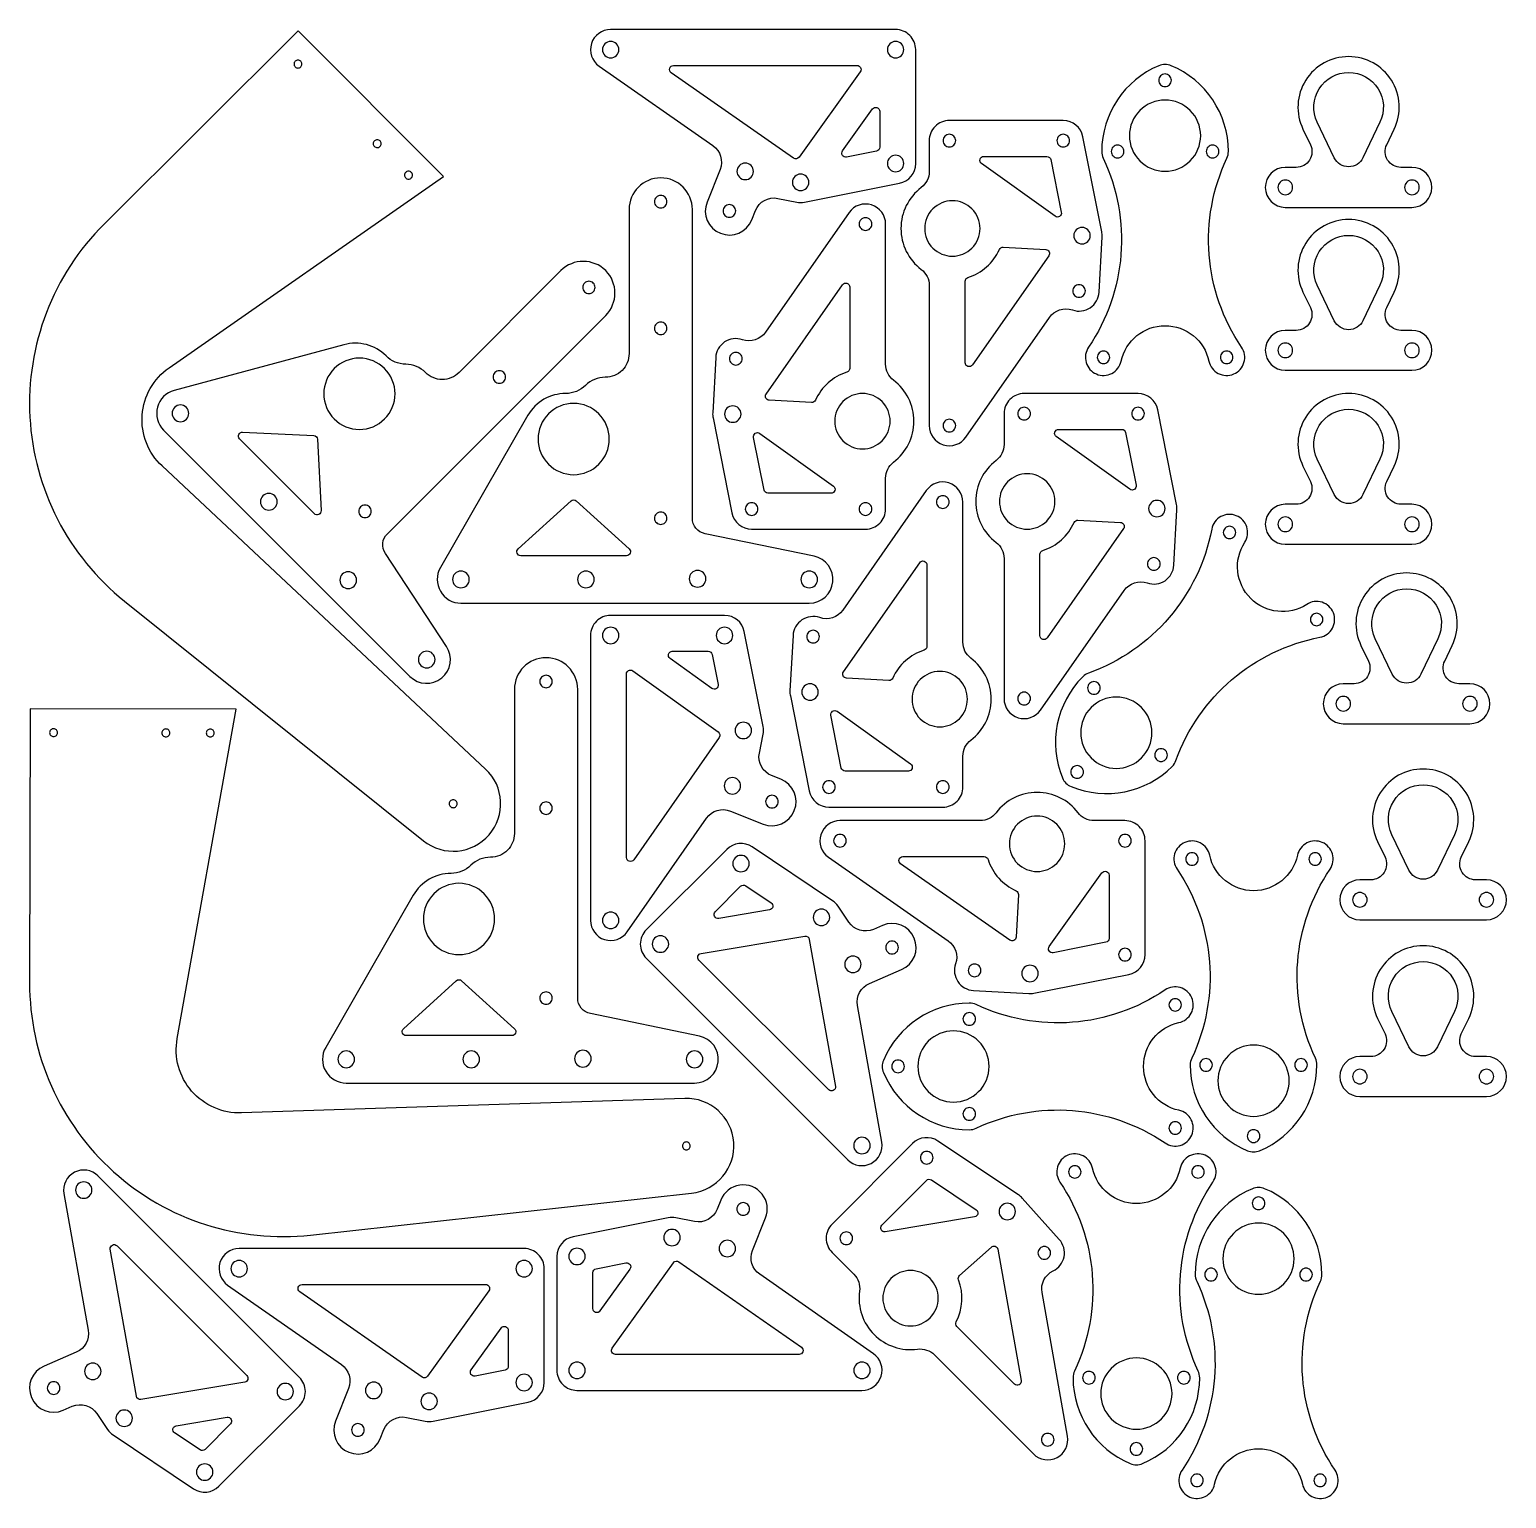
# Model space of a CAD drawing. Extents: x -295 to 297, y -294 to 295.
import ezdxf

# ---------------------------------------------------------------- set-up
doc = ezdxf.new("R2010")
doc.units = 0
doc.layers.get('0').update_dxf_attribs({"linetype": 'CONTINUOUS'})

msp = doc.modelspace()

# ---------------------------------------------------------------- linework, layer by layer
for points in [[(-239.31, 159.59), (-129.26, 236.28), (-187.5, 294.78), (-265.38, 217.26, 0.447445), (-257.23, 65.97), (-137.28, -30.15, 0.962124), (-112.35, -1.38), (-242.15, 120.22, -0.476976)], [(60.15, 241.54), (60.15, 287.21, 0.414214), (52.08, 295.27), (-62.22, 295.27, 0.733628), (-66.84, 280.6), (-21.21, 248.72, -0.348534), (-18.34, 239.11), (-23.55, 226.08, 1), (-5.63, 218.91), (-4.14, 222.63, -0.360922), (4.91, 227.55), (12.42, 226.06, 0.098141), (15.55, 226.06), (53.65, 233.63, 0.357872)], [(-58.91, 287.21, 0.414214), (-62.22, 290.51, 0.414214), (-65.52, 287.21, 0.414214), (-62.22, 283.91, 0.414214)], [(55.39, 287.21, 0.414214), (52.08, 290.51, 0.414214), (48.78, 287.21, 0.414214), (52.08, 283.91, 0.414214)], [(212.77, 239.97), (208.39, 239.97, 1), (208.39, 223.94), (259.19, 223.94, 1), (259.19, 239.97), (254.81, 239.97, -0.552783), (249.09, 249.07), (252.09, 255.29, 0.552783), (233.79, 284.42, 0.552783), (215.5, 255.29), (218.49, 249.07, -0.552783)], [(-188.75, 282.54, 0.414214), (-188.75, 280.29, 0.414214), (-186.51, 280.29, 0.414214), (-186.5, 282.53, 0.414214)], [(11.19, 243.67), (-37.91, 277.97, -0.733628), (-37, 280.86), (36.64, 280.86, -0.610339), (37.93, 278.35), (13.39, 244.05, -0.410902)], [(162.62, 280.78, 0.200275), (157.73, 280.78, 0.302487), (134.77, 246.35, 0.11077), (135.38, 243.64, -0.265207), (129.48, 167.84, 0.47171), (132.63, 157.1, 0.47171), (142.57, 162.25, -0.807902), (177.78, 162.25, 0.47171), (187.72, 157.1, 0.47171), (190.87, 167.84, -0.265207), (184.97, 243.64, 0.11077), (185.57, 246.35, 0.302487)], [(160.17, 277.46, 0.414214), (157.63, 274.92, 0.414214), (160.17, 272.38, 0.414214), (162.71, 274.92, 0.414214)], [(228.07, 243.82), (221.22, 258.05, -0.552783), (233.79, 278.07, -0.552783), (246.37, 258.05), (239.51, 243.82, -0.628123)], [(160.17, 266.98, 0.414214), (145.89, 252.7, 0.414214), (160.17, 238.41, 0.414214), (174.46, 252.7, 0.414214)], [(44.46, 246.5), (32.42, 244.11, -0.679764), (30.82, 246.59), (42.85, 263.4, -0.729284), (45.73, 262.48), (45.73, 248.06, -0.357872)], [(73.65, 258.77, 0.414214), (65.58, 250.71), (65.58, 238.33, -0.234606), (62.39, 231.91, 0.496541), (62.39, 199.03, -0.234606), (65.58, 192.6), (65.58, 136.41, 0.733628), (80.26, 131.79), (113.77, 179.76, -0.335424), (123.03, 182.77, 0.498426), (133.72, 189.94), (134.94, 212.17, 0.062811), (134.79, 214.18), (127.23, 252.28, 0.357872), (119.32, 258.77)], [(-156.97, 250.61, 0.414214), (-156.97, 248.37, 0.414214), (-154.73, 248.36, 0.414214), (-154.72, 250.61, 0.414214)], [(73.65, 253.25, 0.414214), (71.11, 250.71, 0.414214), (73.65, 248.17, 0.414214), (76.19, 250.71, 0.414214)], [(119.32, 253.25, 0.414214), (116.78, 250.71, 0.414214), (119.32, 248.17, 0.414214), (121.86, 250.71, 0.414214)], [(141.12, 248.89, 0.414214), (138.58, 246.35, 0.414214), (141.12, 243.81, 0.414214), (143.66, 246.35, 0.414214)], [(179.22, 248.89, 0.414214), (176.68, 246.35, 0.414214), (179.22, 243.81, 0.414214), (181.76, 246.35, 0.414214)], [(55.39, 241.54, 0.414214), (52.08, 244.84, 0.414214), (48.78, 241.54, 0.414214), (52.08, 238.24, 0.414214)], [(116.07, 220.35), (86.54, 241.48, -0.729284), (87.47, 244.36), (112.8, 244.36, -0.357872), (114.36, 243.08), (118.56, 221.95, -0.679764)], [(-144.41, 237.99, 0.414214), (-144.41, 235.75, 0.414214), (-142.17, 235.74, 0.414214), (-142.16, 237.99, 0.414214)], [(-4.94, 238.37, 0.414214), (-8.24, 241.67, 0.414214), (-11.54, 238.37, 0.414214), (-8.24, 235.06, 0.414214)], [(17.29, 233.97, 0.414214), (13.98, 237.27, 0.414214), (10.68, 233.97, 0.414214), (13.98, 230.67, 0.414214)], [(-29.42, 99.24), (-29.42, 223.07, 1), (-54.82, 223.07), (-54.82, 165.28, -0.414214), (-64.34, 155.76, 0.196151), (-72.28, 152.52, -0.196151), (-80.22, 149.28, 0.268376), (-95.37, 140.52), (-130.51, 79.43, 0.57682), (-122.25, 65.16), (17.45, 65.16, 0.903174), (19.37, 84.01), (-24.35, 93.02, -0.355839)], [(208.39, 234.89, 0.414214), (205.46, 231.95, 0.414214), (208.39, 229.02, 0.414214), (211.33, 231.95, 0.414214)], [(259.19, 234.89, 0.414214), (256.26, 231.95, 0.414214), (259.19, 229.02, 0.414214), (262.13, 231.95, 0.414214)], [(-42.12, 228.73, 0.414214), (-44.61, 226.24, 0.414214), (-42.12, 223.75, 0.414214), (-39.63, 226.24, 0.414214)], [(40.02, 94.85, 0.414214), (48.08, 102.92), (48.08, 115.29, -0.234606), (51.27, 121.72, 0.496541), (51.27, 154.6, -0.234606), (48.08, 161.02), (48.08, 217.22, 0.733628), (33.4, 221.84), (-0.11, 173.86, -0.335424), (-9.36, 170.86, 0.498426), (-20.06, 163.68), (-21.28, 141.46, 0.062811), (-21.13, 139.45), (-13.56, 101.35, 0.357872), (-5.65, 94.85)], [(74.87, 226.58, 0.414214), (63.75, 215.47, 0.414214), (74.87, 204.36, 0.414214), (85.98, 215.47, 0.414214)], [(-12.05, 222.49, 0.414214), (-14.59, 225.03, 0.414214), (-17.13, 222.49, 0.414214), (-14.59, 219.95, 0.414214)], [(40.02, 214.68, 0.414214), (42.56, 217.22, 0.414214), (40.02, 219.76, 0.414214), (37.48, 217.22, 0.414214)], [(126.88, 215.91, 0.414214), (123.58, 212.61, 0.414214), (126.88, 209.31, 0.414214), (130.19, 212.61, 0.414214)], [(212.77, 174.61), (208.39, 174.61, 1), (208.39, 158.59), (259.19, 158.59, 1), (259.19, 174.61), (254.81, 174.61, -0.552783), (249.09, 183.72), (252.09, 189.94, 0.552783), (233.79, 219.06, 0.552783), (215.5, 189.94), (218.49, 183.72, -0.552783)], [(80, 161.63), (80, 194.28, -0.326875), (81.1, 195.8, 0.21409), (93.71, 207.05, -0.310868), (95.25, 207.99), (112.3, 207.05, -0.58785), (113.51, 204.56), (82.89, 160.72, -0.733628)], [(228.07, 178.47), (221.22, 192.69, -0.552783), (233.79, 212.71, -0.552783), (246.37, 192.69), (239.51, 178.47, -0.628123)], [(-151.76, 93.04), (-64.2, 180.59, 1), (-82.16, 198.56), (-123.02, 157.69, -0.414214), (-136.49, 157.69, 0.196151), (-144.39, 161.02, -0.196151), (-152.29, 164.34, 0.268376), (-169.21, 168.86), (-237.25, 150.51, 0.57682), (-241.5, 134.58), (-142.72, 35.8, 0.903174), (-128.03, 47.77), (-152.57, 85.06, -0.355839)], [(-69.17, 193.58, 0.414214), (-72.69, 193.58, 0.414214), (-72.69, 190.06, 0.414214), (-69.17, 190.06, 0.414214)], [(33.67, 192), (33.67, 159.34, -0.326875), (32.56, 157.83, 0.21409), (19.95, 146.58, -0.310868), (18.42, 145.64), (1.36, 146.57, -0.58785), (0.15, 149.07), (30.78, 192.91, -0.733628)], [(125.67, 192.93, 0.414214), (123.13, 190.39, 0.414214), (125.67, 187.85, 0.414214), (128.21, 190.39, 0.414214)], [(-42.12, 177.93, 0.414214), (-44.61, 175.44, 0.414214), (-42.12, 172.95, 0.414214), (-39.63, 175.44, 0.414214)], [(135.48, 166.26, 0.414214), (132.99, 163.77, 0.414214), (135.48, 161.28, 0.414214), (137.97, 163.77, 0.414214)], [(184.87, 166.26, 0.414214), (182.38, 163.77, 0.414214), (184.87, 161.28, 0.414214), (187.36, 163.77, 0.414214)], [(208.39, 169.53, 0.414214), (205.46, 166.6, 0.414214), (208.39, 163.67, 0.414214), (211.33, 166.6, 0.414214)], [(259.19, 169.53, 0.414214), (256.26, 166.6, 0.414214), (259.19, 163.67, 0.414214), (262.13, 166.6, 0.414214)], [(-152.88, 159.27, 0.414214), (-173.08, 159.27, 0.414214), (-173.08, 139.06, 0.414214), (-152.88, 139.06, 0.414214)], [(-12, 160.7, 0.414214), (-9.46, 163.24, 0.414214), (-12, 165.78, 0.414214), (-14.54, 163.24, 0.414214)], [(-105.09, 157.66, 0.414214), (-108.61, 157.66, 0.414214), (-108.61, 154.14, 0.414214), (-105.09, 154.14, 0.414214)], [(38.8, 127.05, 0.414214), (49.91, 138.16, 0.414214), (38.8, 149.27, 0.414214), (27.68, 138.16, 0.414214)], [(103.65, 149.27, 0.414214), (95.58, 141.21), (95.58, 128.83, -0.234606), (92.39, 122.41, 0.496541), (92.39, 89.53, -0.234606), (95.58, 83.1), (95.58, 26.91, 0.733628), (110.26, 22.29), (143.77, 70.26, -0.335424), (153.03, 73.27, 0.498426), (163.72, 80.44), (164.94, 102.67, 0.062811), (164.79, 104.68), (157.23, 142.78, 0.357872), (149.32, 149.27)], [(212.77, 104.83), (208.39, 104.83, 1), (208.39, 88.8), (259.19, 88.8, 1), (259.19, 104.83), (254.81, 104.83, -0.552783), (249.09, 113.94), (252.09, 120.15, 0.552783), (233.79, 149.28, 0.552783), (215.5, 120.15), (218.49, 113.94, -0.552783)], [(-232.4, 143.69, 0.414214), (-237.14, 143.69, 0.414214), (-237.14, 138.94, 0.414214), (-232.4, 138.94, 0.414214)], [(-77.04, 145.28, 0.414214), (-91.33, 130.99, 0.414214), (-77.04, 116.71, 0.414214), (-62.76, 130.99, 0.414214)], [(-13.22, 137.71, 0.414214), (-9.92, 141.02, 0.414214), (-13.22, 144.32, 0.414214), (-16.52, 141.02, 0.414214)], [(103.65, 143.75, 0.414214), (101.11, 141.21, 0.414214), (103.65, 138.67, 0.414214), (106.19, 141.21, 0.414214)], [(149.32, 143.75, 0.414214), (146.78, 141.21, 0.414214), (149.32, 138.67, 0.414214), (151.86, 141.21, 0.414214)], [(228.07, 108.69), (221.22, 122.91, -0.552783), (233.79, 142.93, -0.552783), (246.37, 122.91), (239.51, 108.69, -0.628123)], [(73.65, 138.95, 0.414214), (71.11, 136.41, 0.414214), (73.65, 133.87, 0.414214), (76.19, 136.41, 0.414214)], [(-181.07, 101.08), (-211.06, 131.08, -0.685883), (-209.86, 133.79), (-181.26, 132.4, -0.386046), (-179.75, 130.89), (-178.36, 102.28, -0.685883)], [(-2.41, 133.28), (27.12, 112.15, -0.729284), (26.2, 109.27), (0.86, 109.27, -0.357872), (-0.69, 110.54), (-4.89, 131.68, -0.679764)], [(146.07, 110.85), (116.54, 131.98, -0.729284), (117.47, 134.86), (142.8, 134.86, -0.357872), (144.36, 133.58), (148.56, 112.45, -0.679764)], [(71.02, -16.65, 0.414214), (79.08, -8.58), (79.08, 3.79, -0.234606), (82.27, 10.22, 0.496541), (82.27, 43.1, -0.234606), (79.08, 49.52), (79.08, 105.72, 0.733628), (64.4, 110.34), (30.89, 62.36, -0.335424), (21.64, 59.36, 0.498426), (10.94, 52.18), (9.72, 29.96, 0.062811), (9.87, 27.95), (17.44, -10.15, 0.357872), (25.35, -16.65)], [(104.87, 117.08, 0.414214), (93.75, 105.97, 0.414214), (104.87, 94.86, 0.414214), (115.98, 105.97, 0.414214)], [(-196.95, 108.23, 0.414214), (-201.69, 108.23, 0.414214), (-201.69, 103.49, 0.414214), (-196.95, 103.49, 0.414214)], [(71.02, 103.18, 0.414214), (73.56, 105.72, 0.414214), (71.02, 108.26, 0.414214), (68.48, 105.72, 0.414214)], [(-158.98, 103.78, 0.414214), (-162.5, 103.78, 0.414214), (-162.5, 100.26, 0.414214), (-158.98, 100.26, 0.414214)], [(-55.83, 84.21), (-98.25, 84.21, -0.685883), (-99.32, 86.97), (-78.11, 106.21, -0.386046), (-75.98, 106.21), (-54.77, 86.97, -0.685883)], [(-42.12, 101.73, 0.414214), (-44.61, 99.24, 0.414214), (-42.12, 96.75, 0.414214), (-39.63, 99.24, 0.414214)], [(-5.65, 100.38, 0.414214), (-3.11, 102.92, 0.414214), (-5.65, 105.46, 0.414214), (-8.19, 102.92, 0.414214)], [(40.02, 100.38, 0.414214), (42.56, 102.92, 0.414214), (40.02, 105.46, 0.414214), (37.48, 102.92, 0.414214)], [(119.03, -4.95, 0.200275), (122.48, -8.4, 0.302487), (163.06, -0.29, 0.11077), (164.55, 2.06, -0.265207), (222.32, 51.48, 0.47171), (227.69, 61.3, 0.47171), (217.02, 64.69, -0.807902), (192.12, 89.59, 0.47171), (188.73, 100.26, 0.47171), (178.91, 94.89, -0.265207), (129.49, 37.12, 0.11077), (127.14, 35.63, 0.302487)], [(156.88, 106.41, 0.414214), (153.58, 103.11, 0.414214), (156.88, 99.81, 0.414214), (160.19, 103.11, 0.414214)], [(110, 52.13), (110, 84.78, -0.326875), (111.1, 86.3, 0.21409), (123.71, 97.55, -0.310868), (125.25, 98.49), (142.3, 97.55, -0.58785), (143.51, 95.06), (112.89, 51.22, -0.733628)], [(184.27, 91.77, 0.414214), (187.79, 91.77, 0.414214), (187.79, 95.29, 0.414214), (184.27, 95.29, 0.414214)], [(208.39, 99.75, 0.414214), (205.46, 96.82, 0.414214), (208.39, 93.88, 0.414214), (211.33, 96.82, 0.414214)], [(259.19, 99.75, 0.414214), (256.26, 96.82, 0.414214), (259.19, 93.88, 0.414214), (262.13, 96.82, 0.414214)], [(155.67, 83.43, 0.414214), (153.13, 80.89, 0.414214), (155.67, 78.35, 0.414214), (158.21, 80.89, 0.414214)], [(-165.09, 76.75, 0.414214), (-169.84, 76.75, 0.414214), (-169.84, 72.01, 0.414214), (-165.09, 72.01, 0.414214)], [(-122.25, 78.04, 0.414214), (-125.61, 74.68, 0.414214), (-122.25, 71.33, 0.414214), (-118.9, 74.68, 0.414214)], [(-72.12, 78.04, 0.414214), (-75.47, 74.68, 0.414214), (-72.12, 71.33, 0.414214), (-68.77, 74.68, 0.414214)], [(-27.34, 78.3, 0.414214), (-30.69, 74.95, 0.414214), (-27.34, 71.59, 0.414214), (-23.98, 74.95, 0.414214)], [(17.45, 78.04, 0.414214), (14.09, 74.68, 0.414214), (17.45, 71.33, 0.414214), (20.8, 74.68, 0.414214)], [(64.67, 80.5), (64.67, 47.84, -0.326875), (63.56, 46.33, 0.21409), (50.95, 35.08, -0.310868), (49.42, 34.14), (32.36, 35.07, -0.58785), (31.15, 37.57), (61.78, 81.41, -0.733628)], [(236.03, 32.83), (231.65, 32.83, 1), (231.65, 16.81), (282.45, 16.81, 1), (282.45, 32.83), (278.07, 32.83, -0.552783), (272.35, 41.94), (275.35, 48.16, 0.552783), (257.05, 77.28, 0.552783), (238.76, 48.16), (241.75, 41.94, -0.552783)], [(251.33, 36.69), (244.48, 50.91, -0.552783), (257.05, 70.93, -0.552783), (269.63, 50.91), (262.77, 36.69, -0.628123)], [(-16.54, 60.27), (-62.21, 60.27, 0.414214), (-70.27, 52.21), (-70.27, -62.09, 0.733628), (-55.6, -66.71), (-23.72, -21.08, -0.348534), (-14.11, -18.21), (-1.08, -23.43, 1), (6.09, -5.5), (2.37, -4.01, -0.360922), (-2.55, 5.04), (-1.06, 12.55, 0.098141), (-1.06, 15.68), (-8.63, 53.78, 0.357872)], [(219.2, 56.84, 0.414214), (222.72, 56.84, 0.414214), (222.72, 60.36, 0.414214), (219.2, 60.36, 0.414214)], [(-62.21, 55.51, 0.414214), (-65.51, 52.21, 0.414214), (-62.21, 48.91, 0.414214), (-58.91, 52.21, 0.414214)], [(-16.54, 55.51, 0.414214), (-19.84, 52.21, 0.414214), (-16.54, 48.91, 0.414214), (-13.24, 52.21, 0.414214)], [(19, 49.2, 0.414214), (21.54, 51.74, 0.414214), (19, 54.28, 0.414214), (16.46, 51.74, 0.414214)], [(-75.42, -93.26), (-75.42, 30.57, 1), (-100.82, 30.57), (-100.82, -27.22, -0.414214), (-110.34, -36.74, 0.196151), (-118.28, -39.98, -0.196151), (-126.22, -43.22, 0.268376), (-141.37, -51.98), (-176.51, -113.07, 0.57682), (-168.25, -127.34), (-28.55, -127.34, 0.903174), (-26.63, -108.49), (-70.35, -99.48, -0.355839)], [(-133.62, 44.9, 0.414214), (-138.36, 44.9, 0.414214), (-138.36, 40.16, 0.414214), (-133.62, 40.16, 0.414214)], [(-21.5, 44.58), (-19.11, 32.55, -0.679764), (-21.59, 30.95), (-38.4, 42.98, -0.729284), (-37.48, 45.86), (-23.06, 45.86, -0.357872)], [(-88.12, 36.23, 0.414214), (-90.61, 33.74, 0.414214), (-88.12, 31.25, 0.414214), (-85.63, 33.74, 0.414214)], [(-18.67, 11.31), (-52.97, -37.78, -0.733628), (-55.86, -36.87), (-55.86, 36.77, -0.610339), (-53.35, 38.06), (-19.05, 13.51, -0.410902)], [(69.8, 15.55, 0.414214), (80.91, 26.66, 0.414214), (69.8, 37.77, 0.414214), (58.68, 26.66, 0.414214)], [(17.78, 26.21, 0.414214), (21.08, 29.52, 0.414214), (17.78, 32.82, 0.414214), (14.48, 29.52, 0.414214)], [(129.84, 29.35, 0.414214), (133.43, 29.35, 0.414214), (133.43, 32.94, 0.414214), (129.84, 32.94, 0.414214)], [(103.65, 29.45, 0.414214), (101.11, 26.91, 0.414214), (103.65, 24.37, 0.414214), (106.19, 26.91, 0.414214)], [(130.51, 3.08, 0.414214), (150.72, 3.08, 0.414214), (150.72, 23.29, 0.414214), (130.51, 23.29, 0.414214)], [(231.65, 27.75, 0.414214), (228.72, 24.82, 0.414214), (231.65, 21.89, 0.414214), (234.59, 24.82, 0.414214)], [(282.45, 27.75, 0.414214), (279.52, 24.82, 0.414214), (282.45, 21.89, 0.414214), (285.39, 24.82, 0.414214)], [(-236.07, -109.46), (-212.48, 22.59), (-295.03, 22.77), (-295.28, -87.11, 0.447445), (-182.54, -188.33), (-29.76, -171.48, 0.962124), (-32.47, -133.5), (-210.23, -139.31, -0.476976)], [(28.59, 21.78), (58.12, 0.65, -0.729284), (57.2, -2.23), (31.86, -2.23, -0.357872), (30.31, -0.96), (26.11, 20.18, -0.679764)], [(-287.25, 13.23, 0.414214), (-285.67, 11.64, 0.414214), (-284.08, 13.22, 0.414214), (-285.66, 14.81, 0.414214)], [(-242.21, 13.13, 0.414214), (-240.62, 11.54, 0.414214), (-239.03, 13.12, 0.414214), (-240.61, 14.71, 0.414214)], [(-224.4, 13.09, 0.414214), (-222.82, 11.5, 0.414214), (-221.22, 13.08, 0.414214), (-222.81, 14.67, 0.414214)], [(-8.97, 17.41, 0.414214), (-12.27, 14.11, 0.414214), (-8.97, 10.81, 0.414214), (-5.67, 14.11, 0.414214)], [(156.78, 2.41, 0.414214), (160.37, 2.41, 0.414214), (160.37, 6, 0.414214), (156.78, 6, 0.414214)], [(123.1, -4.33, 0.414214), (126.7, -4.33, 0.414214), (126.7, -0.74, 0.414214), (123.1, -0.74, 0.414214)], [(-13.37, -4.81, 0.414214), (-16.67, -8.11, 0.414214), (-13.37, -11.42, 0.414214), (-10.06, -8.11, 0.414214)], [(242.68, -45.81), (238.3, -45.81, 1), (238.3, -61.84), (289.1, -61.84, 1), (289.1, -45.81), (284.72, -45.81, -0.552783), (279, -36.7), (281.99, -30.49, 0.552783), (263.7, -1.36, 0.552783), (245.4, -30.49), (248.4, -36.7, -0.552783)], [(152.15, -30.15, 0.414214), (144.08, -22.08), (131.71, -22.08, -0.234606), (125.28, -18.89, 0.496541), (92.4, -18.89, -0.234606), (85.98, -22.08), (29.78, -22.08, 0.733628), (25.16, -36.76), (73.14, -70.27, -0.335424), (76.14, -79.53, 0.498426), (83.32, -90.22), (105.54, -91.44, 0.062811), (107.55, -91.29), (145.65, -83.73, 0.357872), (152.15, -75.82)], [(25.35, -11.12, 0.414214), (27.89, -8.58, 0.414214), (25.35, -6.04, 0.414214), (22.81, -8.58, 0.414214)], [(71.02, -11.12, 0.414214), (73.56, -8.58, 0.414214), (71.02, -6.04, 0.414214), (68.48, -8.58, 0.414214)], [(257.98, -41.96), (251.12, -27.73, -0.552783), (263.7, -7.71, -0.552783), (276.27, -27.73), (269.42, -41.96, -0.628123)], [(-126.49, -14.16, 0.414214), (-126.5, -16.4, 0.414214), (-124.25, -16.41, 0.414214), (-124.25, -14.16, 0.414214)], [(-88.12, -14.57, 0.414214), (-90.61, -17.06, 0.414214), (-88.12, -19.55, 0.414214), (-85.63, -17.06, 0.414214)], [(2.51, -11.92, 0.414214), (-0.03, -14.46, 0.414214), (2.51, -17, 0.414214), (5.05, -14.46, 0.414214)], [(119.95, -31.37, 0.414214), (108.84, -20.25, 0.414214), (97.73, -31.37, 0.414214), (108.84, -42.48, 0.414214)], [(32.32, -30.15, 0.414214), (29.78, -27.61, 0.414214), (27.24, -30.15, 0.414214), (29.78, -32.69, 0.414214)], [(146.62, -30.15, 0.414214), (144.08, -27.61, 0.414214), (141.54, -30.15, 0.414214), (144.08, -32.69, 0.414214)], [(-15.64, -33.59), (-47.94, -65.88, 0.414214), (-47.94, -77.29), (32.89, -158.11, 0.733628), (46.53, -151), (36.81, -96.19, -0.348534), (41.57, -87.37), (54.48, -81.84, 1), (46.87, -64.1), (43.19, -65.68, -0.360922), (33.31, -62.75), (29.05, -56.39, 0.098141), (26.83, -54.18), (-5.46, -32.59, 0.357872)], [(193.23, -154.49, 0.200275), (198.12, -154.49, 0.302487), (221.07, -120.06, 0.11077), (220.47, -117.35, -0.265207), (226.37, -41.55, 0.47171), (223.22, -30.81, 0.47171), (213.28, -35.96, -0.807902), (178.07, -35.96, 0.47171), (168.13, -30.81, 0.47171), (164.98, -41.55, -0.265207), (170.88, -117.35, 0.11077), (170.27, -120.06, 0.302487)], [(170.98, -39.97, 0.414214), (173.47, -37.48, 0.414214), (170.98, -34.99, 0.414214), (168.49, -37.48, 0.414214)], [(220.37, -39.97, 0.414214), (222.86, -37.48, 0.414214), (220.37, -34.99, 0.414214), (217.88, -37.48, 0.414214)], [(-12.28, -36.96, 0.414214), (-12.28, -41.63, 0.414214), (-7.61, -41.63, 0.414214), (-7.61, -36.96, 0.414214)], [(55, -36.5), (87.66, -36.5, -0.326875), (89.17, -37.6, 0.21409), (100.42, -50.21, -0.310868), (101.36, -51.75), (100.43, -68.8, -0.58785), (97.93, -70.01), (54.09, -39.39, -0.733628)], [(-123.04, -47.22, 0.414214), (-137.33, -61.51, 0.414214), (-123.04, -75.79, 0.414214), (-108.76, -61.51, 0.414214)], [(113.72, -72.57), (134.85, -43.04, -0.729284), (137.73, -43.97), (137.73, -69.3, -0.357872), (136.46, -70.86), (115.32, -75.06, -0.679764)], [(-8.05, -48.19), (2.15, -55.01, -0.679764), (1.52, -57.9), (-18.87, -61.28, -0.729284), (-20.26, -58.59), (-10.06, -48.39, -0.357872)], [(238.3, -50.89, 0.414214), (235.37, -53.82, 0.414214), (238.3, -56.76, 0.414214), (241.23, -53.82, 0.414214)], [(289.1, -50.89, 0.414214), (286.17, -53.82, 0.414214), (289.1, -56.76, 0.414214), (292.03, -53.82, 0.414214)], [(-62.21, -58.79, 0.414214), (-65.51, -62.09, 0.414214), (-62.21, -65.39, 0.414214), (-58.91, -62.09, 0.414214)], [(20.02, -58.55, 0.414214), (20.02, -63.22, 0.414214), (24.69, -63.22, 0.414214), (24.69, -58.55, 0.414214)], [(-44.57, -69.25, 0.414214), (-44.57, -73.92, 0.414214), (-39.9, -73.92, 0.414214), (-39.9, -69.25, 0.414214)], [(17.47, -69.72), (27.93, -128.68, -0.733628), (25.25, -130.08), (-26.82, -78.01, -0.610339), (-25.96, -75.32), (15.65, -68.43, -0.410902)], [(48.88, -71.17, 0.414214), (48.88, -74.76, 0.414214), (52.47, -74.76, 0.414214), (52.47, -71.17, 0.414214)], [(32.63, -77.37, 0.414214), (32.63, -82.04, 0.414214), (37.3, -82.04, 0.414214), (37.3, -77.37, 0.414214)], [(146.62, -75.82, 0.414214), (144.08, -73.28, 0.414214), (141.54, -75.82, 0.414214), (144.08, -78.36, 0.414214)], [(242.68, -116.7), (238.3, -116.7, 1), (238.3, -132.73), (289.1, -132.73, 1), (289.1, -116.7), (284.72, -116.7, -0.552783), (279, -107.59), (281.99, -101.38, 0.552783), (263.7, -72.25, 0.552783), (245.4, -101.38), (248.4, -107.59, -0.552783)], [(86.3, -82.17, 0.414214), (83.76, -79.63, 0.414214), (81.22, -82.17, 0.414214), (83.76, -84.71, 0.414214)], [(109.29, -83.38, 0.414214), (105.98, -80.08, 0.414214), (102.68, -83.38, 0.414214), (105.98, -86.69, 0.414214)], [(257.98, -112.85), (251.12, -98.62, -0.552783), (263.7, -78.6, -0.552783), (276.27, -98.62), (269.42, -112.85, -0.628123)], [(-101.83, -108.29), (-144.25, -108.29, -0.685883), (-145.32, -105.53), (-124.11, -86.29, -0.386046), (-121.98, -86.29), (-100.77, -105.53, -0.685883)], [(47.22, -118.23, 0.200275), (47.22, -123.12, 0.302487), (81.65, -146.07, 0.11077), (84.36, -145.47, -0.265207), (160.16, -151.37, 0.47171), (170.9, -148.22, 0.47171), (165.75, -138.28, -0.807902), (165.75, -103.07, 0.47171), (170.9, -93.13, 0.47171), (160.16, -89.98, -0.265207), (84.36, -95.88, 0.11077), (81.65, -95.27, 0.302487)], [(-88.12, -90.77, 0.414214), (-90.61, -93.26, 0.414214), (-88.12, -95.75, 0.414214), (-85.63, -93.26, 0.414214)], [(161.74, -95.98, 0.414214), (164.23, -98.47, 0.414214), (166.72, -95.98, 0.414214), (164.23, -93.49, 0.414214)], [(79.11, -101.62, 0.414214), (81.65, -104.16, 0.414214), (84.19, -101.62, 0.414214), (81.65, -99.08, 0.414214)], [(61.02, -120.67, 0.414214), (75.3, -134.96, 0.414214), (89.59, -120.67, 0.414214), (75.3, -106.39, 0.414214)], [(195.67, -140.69, 0.414214), (209.96, -126.4, 0.414214), (195.67, -112.12, 0.414214), (181.39, -126.4, 0.414214)], [(-168.25, -114.46, 0.414214), (-171.61, -117.82, 0.414214), (-168.25, -121.17, 0.414214), (-164.9, -117.82, 0.414214)], [(-118.12, -114.46, 0.414214), (-121.47, -117.82, 0.414214), (-118.12, -121.17, 0.414214), (-114.77, -117.82, 0.414214)], [(-73.34, -114.2, 0.414214), (-76.69, -117.55, 0.414214), (-73.34, -120.91, 0.414214), (-69.98, -117.55, 0.414214)], [(-28.55, -114.46, 0.414214), (-31.91, -117.82, 0.414214), (-28.55, -121.17, 0.414214), (-25.2, -117.82, 0.414214)], [(50.54, -120.67, 0.414214), (53.08, -123.21, 0.414214), (55.62, -120.67, 0.414214), (53.08, -118.13, 0.414214)], [(176.62, -122.59, 0.414214), (179.16, -120.05, 0.414214), (176.62, -117.51, 0.414214), (174.08, -120.05, 0.414214)], [(214.72, -122.59, 0.414214), (217.26, -120.05, 0.414214), (214.72, -117.51, 0.414214), (212.18, -120.05, 0.414214)], [(238.3, -121.78, 0.414214), (235.37, -124.71, 0.414214), (238.3, -127.65, 0.414214), (241.23, -124.71, 0.414214)], [(289.1, -121.78, 0.414214), (286.17, -124.71, 0.414214), (289.1, -127.65, 0.414214), (292.03, -124.71, 0.414214)], [(79.11, -139.72, 0.414214), (81.65, -142.26, 0.414214), (84.19, -139.72, 0.414214), (81.65, -137.18, 0.414214)], [(161.74, -145.37, 0.414214), (164.23, -147.86, 0.414214), (166.72, -145.37, 0.414214), (164.23, -142.88, 0.414214)], [(195.67, -151.17, 0.414214), (198.21, -148.63, 0.414214), (195.67, -146.09, 0.414214), (193.13, -148.63, 0.414214)], [(-33.43, -152.54, 0.414214), (-31.85, -154.13, 0.414214), (-30.26, -152.55, 0.414214), (-31.84, -150.96, 0.414214)], [(26.59, -183.88, 0.414214), (26.59, -195.29), (35.34, -204.04, -0.234606), (37.63, -210.84, 0.496541), (60.88, -234.09, -0.234606), (67.68, -236.38), (107.41, -276.11, 0.733628), (121.06, -269), (110.83, -211.38, -0.335424), (115.25, -202.71, 0.498426), (117.74, -190.08), (102.89, -173.5, 0.062811), (101.36, -172.18), (69.07, -150.59, 0.357872), (58.88, -151.59)], [(36.25, -150.07, 0.414214), (36.25, -154.74, 0.414214), (40.92, -154.74, 0.414214), (40.92, -150.07, 0.414214)], [(62.79, -155.5, 0.414214), (62.79, -159.09, 0.414214), (66.38, -159.09, 0.414214), (66.38, -155.5, 0.414214)], [(146.23, -279.99, 0.200275), (151.12, -279.99, 0.302487), (174.07, -245.56, 0.11077), (173.47, -242.85, -0.265207), (179.37, -167.05, 0.47171), (176.22, -156.31, 0.47171), (166.28, -161.46, -0.807902), (131.07, -161.46, 0.47171), (121.13, -156.31, 0.47171), (117.98, -167.05, -0.265207), (123.88, -242.85, 0.11077), (123.27, -245.56, 0.302487)], [(-219.32, -289.1), (-187.03, -256.8, 0.414214), (-187.03, -245.4), (-267.85, -164.58, 0.733628), (-281.49, -171.69), (-271.77, -226.49, -0.348534), (-276.53, -235.32), (-289.44, -240.85, 1), (-281.84, -258.59), (-278.15, -257.01, -0.360922), (-268.28, -259.94), (-264.02, -266.29, 0.098141), (-261.8, -268.51), (-229.5, -290.1, 0.357872)], [(123.98, -165.47, 0.414214), (126.47, -162.98, 0.414214), (123.98, -160.49, 0.414214), (121.49, -162.98, 0.414214)], [(173.37, -165.47, 0.414214), (175.86, -162.98, 0.414214), (173.37, -160.49, 0.414214), (170.88, -162.98, 0.414214)], [(-271.22, -172.61, 0.414214), (-271.22, -167.94, 0.414214), (-275.89, -167.94, 0.414214), (-275.89, -172.61, 0.414214)], [(-83.77, -196.89), (-83.77, -242.56, 0.414214), (-75.71, -250.62), (38.59, -250.62, 0.733628), (43.21, -235.95), (-2.42, -204.07, -0.348534), (-5.29, -194.46), (-0.07, -181.43, 1), (-18, -174.26), (-19.49, -177.98, -0.360922), (-28.54, -182.89), (-36.05, -181.41, 0.098141), (-39.18, -181.41), (-77.28, -188.98, 0.357872)], [(83.77, -181.05), (47.94, -186.99, -0.729284), (46.56, -184.3), (64.47, -166.39, -0.357872), (66.47, -166.19), (84.39, -178.17, -0.679764)], [(200.12, -169.72, 0.200275), (195.23, -169.72, 0.302487), (172.27, -204.15, 0.11077), (172.88, -206.86, -0.265207), (166.98, -282.66, 0.47171), (170.13, -293.4, 0.47171), (180.07, -288.25, -0.807902), (215.28, -288.25, 0.47171), (225.22, -293.4, 0.47171), (228.37, -282.66, -0.265207), (222.47, -206.86, 0.11077), (223.07, -204.15, 0.302487)], [(-11.58, -177.84, 0.414214), (-9.04, -180.38, 0.414214), (-6.5, -177.84, 0.414214), (-9.04, -175.3, 0.414214)], [(94.54, -176.55, 0.414214), (94.54, -181.22, 0.414214), (99.21, -181.22, 0.414214), (99.21, -176.55, 0.414214)], [(197.67, -173.04, 0.414214), (195.13, -175.58, 0.414214), (197.67, -178.12, 0.414214), (200.21, -175.58, 0.414214)], [(197.67, -183.52, 0.414214), (183.39, -197.8, 0.414214), (197.67, -212.09, 0.414214), (211.96, -197.8, 0.414214)], [(-40.91, -189.32, 0.414214), (-37.61, -192.62, 0.414214), (-34.31, -189.32, 0.414214), (-37.61, -186.02, 0.414214)], [(30.5, -187.79, 0.414214), (30.5, -191.38, 0.414214), (34.09, -191.38, 0.414214), (34.09, -187.79, 0.414214)], [(-252.43, -252.97), (-262.89, -194, -0.733628), (-260.21, -192.6), (-208.14, -244.67, -0.610339), (-209, -247.36), (-250.61, -254.26, -0.410902)], [(-88.85, -247.46), (-88.85, -201.79, 0.414214), (-96.92, -193.73), (-211.22, -193.73, 0.733628), (-215.84, -208.4), (-170.21, -240.28, -0.348534), (-167.34, -249.89), (-172.55, -262.92, 1), (-154.63, -270.09), (-153.14, -266.37, -0.360922), (-144.09, -261.45), (-136.58, -262.94, 0.098141), (-133.45, -262.94), (-95.35, -255.37, 0.357872)], [(-79.01, -196.89, 0.414214), (-75.71, -200.19, 0.414214), (-72.41, -196.89, 0.414214), (-75.71, -193.59, 0.414214)], [(-18.69, -193.72, 0.414214), (-15.39, -197.02, 0.414214), (-12.08, -193.72, 0.414214), (-15.39, -190.41, 0.414214)], [(99.77, -248.08), (76.68, -224.99, -0.326875), (76.4, -223.14, 0.21409), (77.35, -206.27, -0.310868), (77.78, -204.52), (90.5, -193.12, -0.58785), (93.12, -194.03), (102.46, -246.68, -0.733628)], [(109.94, -193.66, 0.414214), (109.94, -197.25, 0.414214), (113.53, -197.25, 0.414214), (113.53, -193.66, 0.414214)], [(-207.91, -201.79, 0.414214), (-211.22, -198.49, 0.414214), (-214.52, -201.79, 0.414214), (-211.22, -205.09, 0.414214)], [(-93.61, -201.79, 0.414214), (-96.92, -198.49, 0.414214), (-100.22, -201.79, 0.414214), (-96.92, -205.09, 0.414214)], [(-68.08, -201.85), (-56.05, -199.46, -0.679764), (-54.45, -201.94), (-66.48, -218.75, -0.729284), (-69.36, -217.83), (-69.36, -203.41, -0.357872)], [(-34.81, -199.02), (14.28, -233.32, -0.733628), (13.37, -236.21), (-60.27, -236.21, -0.610339), (-61.56, -233.7), (-37.01, -199.4, -0.410902)], [(50.22, -205.79, 0.414214), (50.22, -221.5, 0.414214), (65.93, -221.5, 0.414214), (65.93, -205.79, 0.414214)], [(178.62, -201.61, 0.414214), (176.08, -204.15, 0.414214), (178.62, -206.69, 0.414214), (181.16, -204.15, 0.414214)], [(216.72, -201.61, 0.414214), (214.18, -204.15, 0.414214), (216.72, -206.69, 0.414214), (219.26, -204.15, 0.414214)], [(-137.81, -245.33), (-186.91, -211.03, -0.733628), (-186, -208.14), (-112.36, -208.14, -0.610339), (-111.07, -210.65), (-135.61, -244.95, -0.410902)], [(-104.54, -242.5), (-116.58, -244.89, -0.679764), (-118.18, -242.41), (-106.15, -225.6, -0.729284), (-103.27, -226.52), (-103.27, -240.94, -0.357872)], [(-267.59, -245.32, 0.414214), (-267.59, -240.65, 0.414214), (-272.26, -240.65, 0.414214), (-272.26, -245.32, 0.414214)], [(-79.01, -242.56, 0.414214), (-75.71, -245.86, 0.414214), (-72.41, -242.56, 0.414214), (-75.71, -239.26, 0.414214)], [(35.29, -242.56, 0.414214), (38.59, -245.86, 0.414214), (41.89, -242.56, 0.414214), (38.59, -239.26, 0.414214)], [(148.67, -266.19, 0.414214), (162.96, -251.9, 0.414214), (148.67, -237.62, 0.414214), (134.39, -251.9, 0.414214)], [(-283.84, -251.51, 0.414214), (-283.84, -247.92, 0.414214), (-287.44, -247.92, 0.414214), (-287.44, -251.51, 0.414214)], [(-190.39, -253.44, 0.414214), (-190.39, -248.77, 0.414214), (-195.06, -248.77, 0.414214), (-195.06, -253.44, 0.414214)], [(-153.94, -250.63, 0.414214), (-157.24, -247.33, 0.414214), (-160.54, -250.63, 0.414214), (-157.24, -253.94, 0.414214)], [(-93.61, -247.46, 0.414214), (-96.92, -244.16, 0.414214), (-100.22, -247.46, 0.414214), (-96.92, -250.76, 0.414214)], [(129.62, -248.09, 0.414214), (132.16, -245.55, 0.414214), (129.62, -243.01, 0.414214), (127.08, -245.55, 0.414214)], [(167.72, -248.09, 0.414214), (170.26, -245.55, 0.414214), (167.72, -243.01, 0.414214), (165.18, -245.55, 0.414214)], [(-131.71, -255.03, 0.414214), (-135.02, -251.73, 0.414214), (-138.32, -255.03, 0.414214), (-135.02, -258.33, 0.414214)], [(-254.98, -264.14, 0.414214), (-254.98, -259.47, 0.414214), (-259.65, -259.47, 0.414214), (-259.65, -264.14, 0.414214)], [(-226.91, -274.49), (-237.11, -267.68, -0.679764), (-236.49, -264.79), (-216.09, -261.41, -0.729284), (-214.71, -264.1), (-224.91, -274.3, -0.357872)], [(-161.05, -266.51, 0.414214), (-163.59, -263.97, 0.414214), (-166.13, -266.51, 0.414214), (-163.59, -269.05, 0.414214)], [(111.32, -268.61, 0.414214), (111.32, -272.2, 0.414214), (114.91, -272.2, 0.414214), (114.91, -268.61, 0.414214)], [(148.67, -276.67, 0.414214), (151.21, -274.13, 0.414214), (148.67, -271.59, 0.414214), (146.13, -274.13, 0.414214)], [(-222.69, -285.73, 0.414214), (-222.69, -281.06, 0.414214), (-227.36, -281.06, 0.414214), (-227.36, -285.73, 0.414214)], [(172.98, -284.24, 0.414214), (170.49, -286.73, 0.414214), (172.98, -289.22, 0.414214), (175.47, -286.73, 0.414214)], [(222.37, -284.24, 0.414214), (219.88, -286.73, 0.414214), (222.37, -289.22, 0.414214), (224.86, -286.73, 0.414214)]]:
    msp.add_lwpolyline(points, format="xyb", close=True)

doc.saveas('drawing.dxf')
